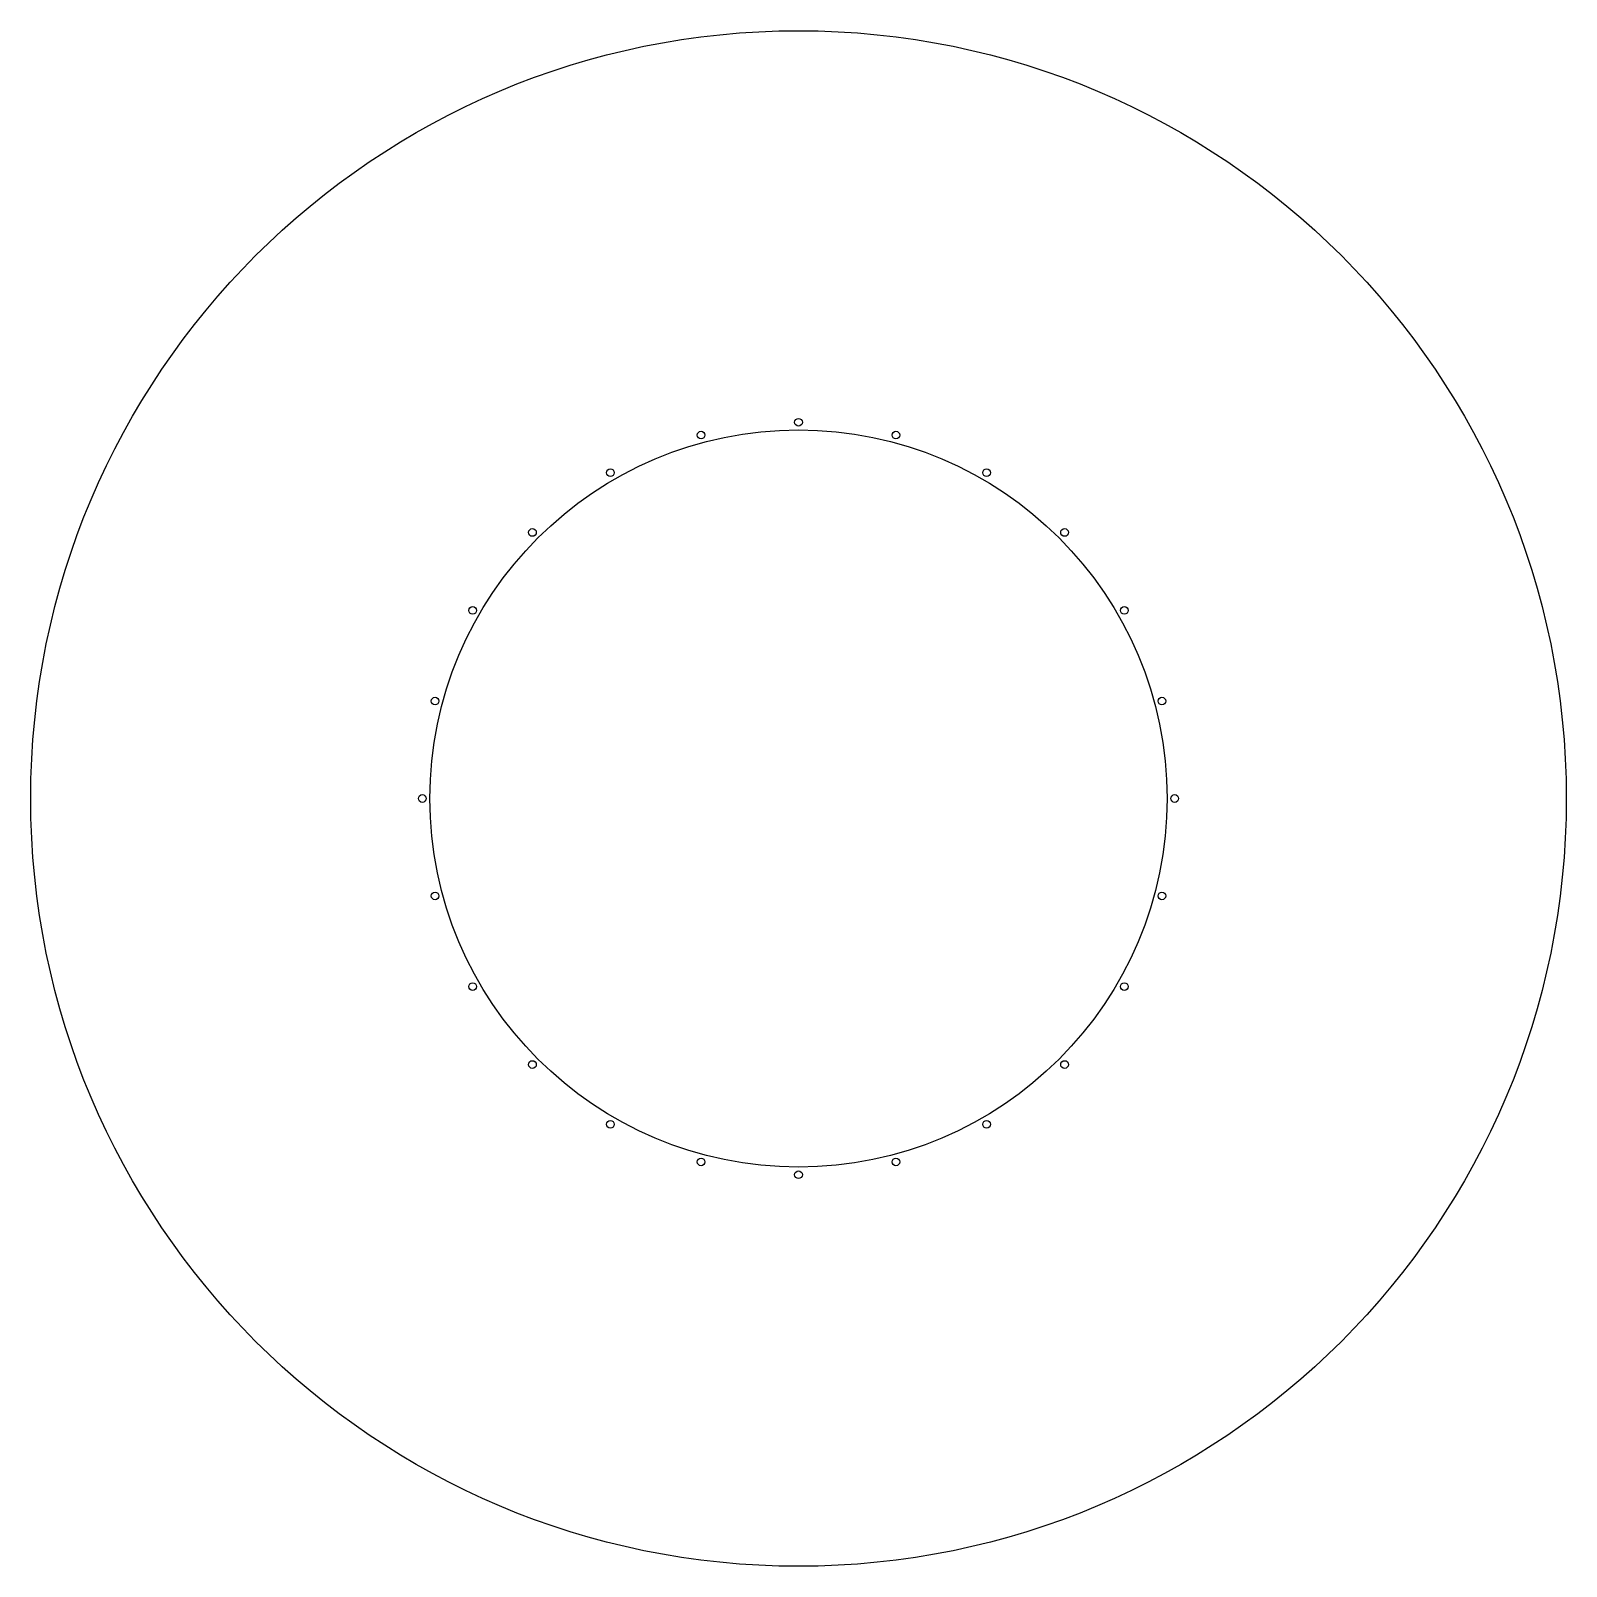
# Model space of a CAD drawing. Header units: metres. Extents: x -25 to 25, y -25 to 25.
import ezdxf

# ---------------------------------------------------------------- set-up
doc = ezdxf.new("R2010")
doc.units = ezdxf.units.M

msp = doc.modelspace()

# ---------------------------------------------------------------- linework, layer by layer
at = {"layer": 'PARAMETRIX'}
for centre, radius in [((0, 0), 25), ((0, 0), 12), ((0, 12.25), 0.125), ((-3.1705, 11.8326), 0.125), ((3.1705, 11.8326), 0.125), ((-6.125, 10.6088), 0.125), ((6.125, 10.6088), 0.125), ((-8.6621, 8.6621), 0.125), ((8.6621, 8.6621), 0.125), ((-10.6088, 6.125), 0.125), ((10.6088, 6.125), 0.125), ((-11.8326, 3.1705), 0.125), ((11.8326, 3.1705), 0.125), ((-12.25, 0), 0.125), ((12.25, 0), 0.125), ((-11.8326, -3.1705), 0.125), ((11.8326, -3.1705), 0.125), ((-10.6088, -6.125), 0.125), ((10.6088, -6.125), 0.125), ((-8.6621, -8.6621), 0.125), ((8.6621, -8.6621), 0.125), ((-6.125, -10.6088), 0.125), ((6.125, -10.6088), 0.125), ((-3.1705, -11.8326), 0.125), ((3.1705, -11.8326), 0.125), ((0, -12.25), 0.125)]:
    msp.add_circle(centre, radius, dxfattribs=at)

doc.saveas('drawing.dxf')
